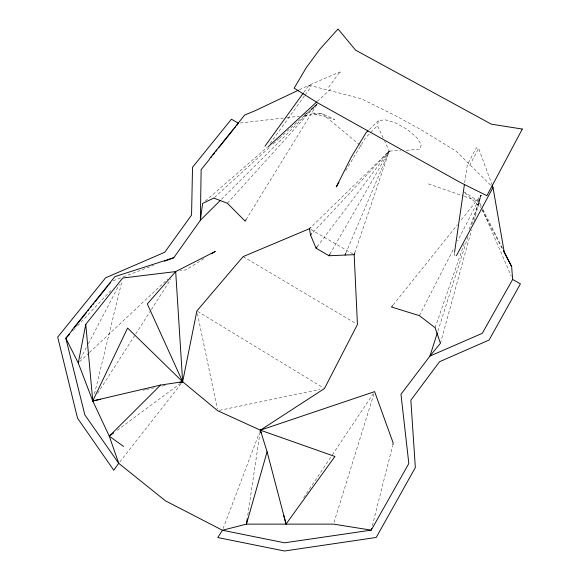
<?xml version="1.0" encoding="UTF-8"?>
<svg xmlns="http://www.w3.org/2000/svg" width="580" height="580" viewBox="0 0 580 580"><rect width="100%" height="100%" fill="white"/><g stroke="black" fill="none" stroke-linecap="round" stroke-linejoin="round"><path stroke-width="0.43" stroke-dasharray="2.9 2.17" d="M454.415 253.17L454.154 254.954L455.677 255.396M464.682 182.751L467.277 164.93L476.267 147.893L478.645 148.357L491.789 184.165M247.762 515.192L259.84 433.753M383.155 137.938L377.457 125.621L378.276 120.785L384.786 119.712L395.342 122.808L407.051 129.297L416.585 137.344L421.283 144.666L419.971 149.27L406.087 150.329M94.475 393.929L122.075 280.647M372.353 525.748L392.58 445.832M440.43 343.287L471.533 230.021M473.925 221.306L481.103 195.163L460.252 221.198M333.978 522.406L374.071 393.349M437.878 331.107L467.973 236.466M471.801 224.417L481.103 195.163L457.642 240.946M354.75 252.96L389.231 151.083L384.671 141.223M435.094 327.722L464.181 243.912M469.227 229.375L481.103 195.163M223.09 528.576L259.412 432.695M345.752 253.395L389.231 151.083L400.765 150.568M419.369 315.643L453.937 248.175M80.359 358.984L87.913 344.556M88.327 343.751L119.364 284.432M469.648 165.423L478.645 148.357M329.904 254.185L389.231 151.083L310.786 227.432M345.738 170.636L365.262 138.112L370.142 133.117M246.094 219.617L317.361 103.747L311.214 109.091M97.636 393.341L135.198 334.747M135.691 333.986L150.807 310.394M151.3 309.633L170.81 279.197M303.673 497.712L331.847 455.583M332.347 454.829L373.099 393.885M270.084 143.565L304.507 95.809M305.036 95.076L310.858 86.993L308.988 85.209L299.186 89.856M303.746 92.474L308.988 85.209L339.822 71.942L341.736 73.827M328.65 87.275L339.822 71.942M317.13 246.739L389.231 151.083L311.736 233.617M119.85 461.912L181.533 383.184M393.182 304.913L457.432 224.714M227.396 203.261L317.361 103.747L287.303 131.131M73.239 330.39L76.951 326.46M77.575 325.808L110.968 290.457M370.75 132.494L377.457 125.621M221.458 199.266L317.361 103.747M369.264 129.557L378.276 120.785M79.583 361.76L88.798 353.111M89.458 352.495L167.787 278.994M317.318 101.399L330.586 89.146M214.484 197.454L269.932 146.95M273.274 143.912L278.618 139.041M279.285 138.431L286.636 131.74M205.342 201.05L267.503 147.059M304.384 115.021L308.488 111.462M117.269 430.244L180.467 383.38M203.841 258.658L186.267 269.758L180.097 270.824M113.144 280.756L122.409 277.24M123.257 276.914L153.591 265.394M142.992 390.231L145.631 389.666M146.515 389.477L156.209 387.404M162.378 386.091L165.902 385.337M219.465 410.357L320.044 389.455M240.243 123.011L286.085 117.74M286.984 117.638L299.57 116.188M304.065 115.674L322.038 113.607L334.638 119.509L312.105 112.991L322.038 113.607L359.325 144.536M308.988 85.209L361.521 98.818L397.293 116.624L421.834 130.188L455.974 151.061L491.093 185.614M428.424 183.889L463.507 196.055M464.363 196.352L478.913 201.39L481.335 206.226M311.032 229.586L352.633 253.772M243.114 256.621L355.881 323.538M197.649 311.402L323.683 388.071M463.71 191.712L478.913 201.39L482.139 208.865M360.013 145.109L361.398 146.254M465.022 192.93L480.726 207.502M481.98 209.902L502.454 249.052M482.951 209.445L502.352 248.11M482.502 209.699L511.212 276.131M197.432 313.577L217.333 408.958"/><path stroke-width="0.87" d="M454.546 252.278L464.421 184.534M247.232 518.766L246.435 524.139L222.452 530.265L165.488 500.859L118.733 463.333L84.84 414.888L65.823 338.242L72.58 329.824M260.101 431.962L260.369 430.172L324.459 388.542L357.439 324.466L354.17 254.671L354.75 252.96M238.445 123.214L231.427 119.212L192.517 167.272L191.56 215.079L164.742 252.256L105.603 277.813L57.703 337.096L77.531 418.18L113.767 470.235L118.733 463.333L109.279 436.167L92.764 400.954L78.264 362.993L85.767 324.336L122.721 278.016L175.689 271.585L215.296 251.423L211.475 253.837M100.688 399.257L92.764 400.954L93.191 399.2M371.686 528.387L371.243 530.142L284.591 542.808L222.452 530.265L217.783 537.544L284.476 551L376.224 537.457L415.345 467.524L410.85 400.207L439.524 361.731L489.063 340.047L520.405 283.874L512.655 279.451L511.647 266.633L503.563 250.524M392.798 444.947L393.247 443.192L374.608 391.63L260.369 430.172L217.696 410.727L182.649 381.763L127.593 328.084L92.764 400.954L160.544 385.076L182.649 381.763L196.874 310.931L243.114 256.621L309.488 228.694L310.786 227.432M283.685 515.359L286.063 524.052L334.928 456.482L260.369 430.172L267.083 451.762L246.435 524.139L333.442 524.124L371.243 530.142L408.82 463.522L400.976 394.27L429.939 356.062L440.43 343.287L435.094 327.722L419.369 315.643L391.493 307.023L392.616 305.617M437.327 332.833L429.939 356.062L482.255 333.333L512.655 279.451M309.488 228.694L310.496 234.936L316.049 248.182L329.005 255.751L345.042 255.055L345.752 253.395M456.438 255.613L493.007 187.499L492.094 184.998M329.005 255.751L329.904 254.185M338.959 182.294L336.248 186.956L351.291 157.1L366.052 132.69L367.981 130.812M246.094 219.617L245.151 221.154L227.396 203.261L213.817 198.063L202.616 203.428L200.361 220.284L173.811 257.708L164.546 261.232M264.951 146.232L303.217 93.199M316.049 248.182L317.13 246.739M71.971 330.085L114.862 276.667L173.811 257.708M209.75 158.514L244.644 115.057L255.062 110.744L298.367 90.241M74.269 327.714L86.666 312.279M87.797 310.873L88.921 309.474M90.611 307.364L91.742 305.964M92.865 304.558L93.989 303.151M95.12 301.752L108.076 285.606M109.207 284.207L110.331 282.801M209.619 159.123L201.137 169.686L200.361 220.284L220.182 200.542M210.75 157.716L211.881 156.31M213.012 154.903L214.701 152.786M215.832 151.38L216.963 149.974M218.66 147.856L233.363 129.55M234.487 128.144L235.618 126.737M236.749 125.324L237.88 123.917M310.496 234.936L311.736 233.617M69.535 334.319L65.823 338.242L78.264 362.993M123.598 446.448L109.279 436.167L160.544 385.076M268.236 146.747L316.658 102.015M109.279 436.167L113.636 432.934M181.192 382.843L182.649 381.763L175.689 271.585L147.298 303.935L182.649 381.763L180.003 382.329M345.042 255.055L354.17 254.671M503.708 251.452L511.647 266.633M260.369 430.172L261.08 432.782M267.083 451.762L286.063 524.052M493.007 187.499L504.158 251.691M85.767 324.336L92.764 400.954M522.297 129.05L486.896 195.685L460.585 182.62L317.405 102.711L294.154 88.167L306.363 67.534L319.769 49.329L338.031 29L355.656 50.206L491.39 124.185L522.297 129.05"/></g></svg>
